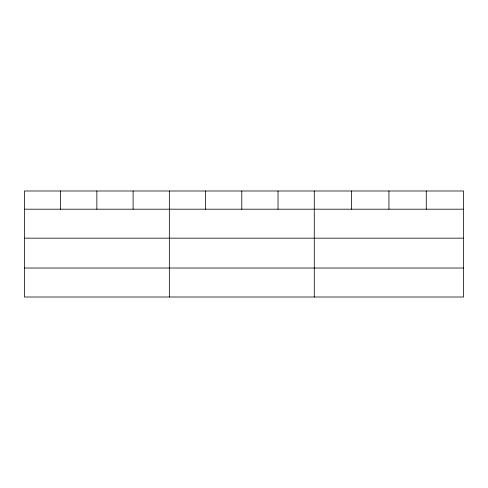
<?xml version="1.0" encoding="UTF-8"?>
<svg xmlns="http://www.w3.org/2000/svg" width="488" height="488" viewBox="0 0 488 488"><rect width="100%" height="100%" fill="white"/><g stroke="black" fill="none" stroke-linecap="round" stroke-linejoin="round"><path stroke-width="0.73" d="M463.6 238.174L463.6 190.991L24.4 190.991L24.4 297.009L463.6 297.009L463.6 238.174L24.4 238.174M24.4 209.193L463.6 209.193M24.4 268.028L463.6 268.028M426.268 190.991L426.268 209.193M388.936 190.991L388.936 209.193M351.604 190.991L351.604 209.193M314.272 190.991L314.272 297.009M278.038 190.991L278.038 209.193M241.804 190.991L241.804 209.193M205.57 190.991L205.57 209.193M169.336 190.991L169.336 297.009M133.102 190.991L133.102 209.193M96.868 190.991L96.868 209.193M60.634 190.991L60.634 209.193"/></g></svg>
